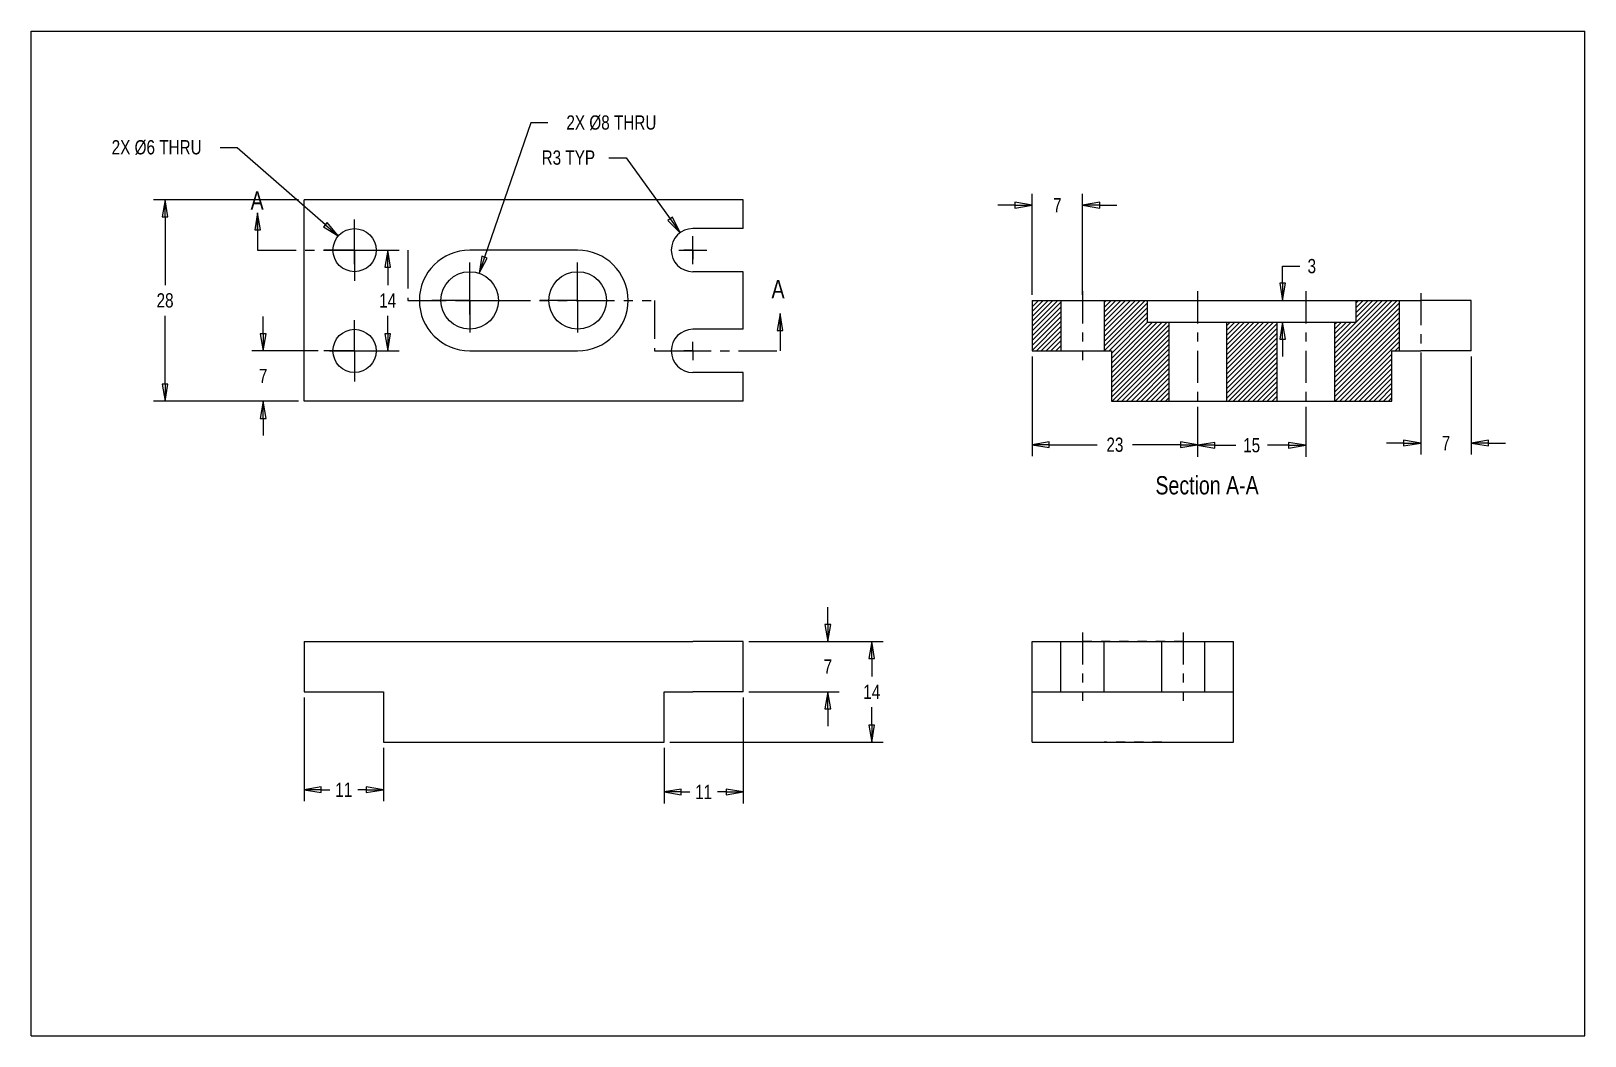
# Model space of a CAD drawing. Header units: inches. Extents: x 0 to 17, y 0 to 11.
import ezdxf

# ---------------------------------------------------------------- set-up
doc = ezdxf.new("R2010")
doc.units = ezdxf.units.IN
doc.header["$LTSCALE"] = 0.935
doc.header["$MEASUREMENT"] = 0
doc.header["$PDMODE"] = 3
doc.header["$PDSIZE"] = 0.3125
for name, pattern in [('CENTER', [0.6, 0.375, -0.075, 0.075, -0.075]), ('HIDDEN', [0.2, 0.1, -0.1]), ('PHANTOM', [0.8, 0.45, -0.05, 0.1, -0.05, 0.1, -0.05])]:
    doc.linetypes.add(name, pattern=pattern)
doc.layers.get('0').update_dxf_attribs({"linetype": 'CONTINUOUS'})
doc.layers.get('Defpoints').update_dxf_attribs({"linetype": 'CONTINUOUS'})
for name, color, linetype in [('02___PRT_ALL_AXES', 7, 'CONTINUOUS'), ('cuttingplane', 7, 'PHANTOM'), ('DEFAULT_2', 8, 'HIDDEN'), ('DEFAULT_3', 7, 'PHANTOM'), ('dims', 10, 'CONTINUOUS'), ('newlines', 7, 'CONTINUOUS')]:
    doc.layers.add(name, color=color, linetype=linetype)
doc.styles.get("Standard").update_dxf_attribs({"font": 'txt', "width": 0.8})
doc.dimstyles.get("Standard").update_dxf_attribs({"dimtxt": 0.15625, "dimasz": 0.1875, "dimexe": 0.125, "dimexo": 0.0625, "dimgap": 0.09, "dimtad": 0, "dimtih": 1, "dimtoh": 1, "dimzin": 4, "dimdsep": 46, "dimtxsty": 'Standard', "dimblk": 'CLOSED', "dimblk1": 'CLOSED', "dimblk2": 'CLOSED', "dimcen": 0.09, "dimadec": 0, "dimazin": 0, "dimtp": 0.01, "dimtm": 0.01, "dimtfac": 1, "dimtofl": 0, "dimtmove": 0, "dimatfit": 3, "dimldrblk": 'CLOSED', "dimfxl": 1, "dimtolj": 1, "dimtzin": 4, "dimarcsym": 0})

# ---------------------------------------------------------------- blocks, each defined once
blk = doc.blocks.new('_CLOSED')
at = {"color": 0, "linetype": 'ByBlock'}
for p, q in [((0, 0), (-1, 0.167)), ((-1, 0.167), (-1, -0.167)), ((-1, -0.167), (0, 0)), ((-1, 0), (0, 0))]:
    blk.add_line(p, q, dxfattribs=at)
blk = doc.blocks.new('*D17')
at = {"layer": 'Defpoints', "color": 0, "transparency": 16777216}
for p in [(2.988, 3.767), (3.854, 3.216), (3.854, 2.695)]:
    blk.add_point(p, dxfattribs=at)
at = {"layer": 'dims', "color": 0, "lineweight": -2, "transparency": 16777216}
for p, q in [((2.988, 3.705), (2.988, 2.57)), ((3.854, 3.153), (3.854, 2.57)), ((3.175, 2.695), (3.269, 2.695)), ((3.667, 2.695), (3.574, 2.695))]:
    blk.add_line(p, q, dxfattribs=at)
at = {"layer": 'dims', "color": 0, "lineweight": -2, "transparency": 16777216, "xscale": 0.1875, "yscale": 0.1875, "zscale": 0.1875, "rotation": 180}
blk.add_blockref('_CLOSED', (2.988, 2.695), dxfattribs=at)
at = {"layer": 'dims', "color": 0, "lineweight": -2, "transparency": 16777216, "xscale": 0.1875, "yscale": 0.1875, "zscale": 0.1875}
blk.add_blockref('_CLOSED', (3.854, 2.695), dxfattribs=at)
at = {"layer": 'dims', "color": 0, "transparency": 16777216, "insert": (3.421, 2.695), "char_height": 0.1562, "attachment_point": 5}
blk.add_mtext('\\A1;11', dxfattribs=at)
blk = doc.blocks.new('*D18')
at = {"layer": 'Defpoints', "color": 0, "transparency": 16777216}
for p in [(7.791, 3.767), (6.925, 3.216), (7.791, 2.671)]:
    blk.add_point(p, dxfattribs=at)
at = {"layer": 'dims', "color": 0, "lineweight": -2, "transparency": 16777216}
for p, q in [((7.791, 3.705), (7.791, 2.546)), ((6.925, 3.153), (6.925, 2.546)), ((7.112, 2.671), (7.206, 2.671)), ((7.604, 2.671), (7.511, 2.671))]:
    blk.add_line(p, q, dxfattribs=at)
at = {"layer": 'dims', "color": 0, "lineweight": -2, "transparency": 16777216, "xscale": 0.1875, "yscale": 0.1875, "zscale": 0.1875, "rotation": 180}
blk.add_blockref('_CLOSED', (6.925, 2.671), dxfattribs=at)
at = {"layer": 'dims', "color": 0, "lineweight": -2, "transparency": 16777216, "xscale": 0.1875, "yscale": 0.1875, "zscale": 0.1875}
blk.add_blockref('_CLOSED', (7.791, 2.671), dxfattribs=at)
at = {"layer": 'dims', "color": 0, "transparency": 16777216, "insert": (7.358, 2.671), "char_height": 0.1562, "attachment_point": 5}
blk.add_mtext('\\A1;11', dxfattribs=at)
blk = doc.blocks.new('*D20')
at = {"layer": 'Defpoints', "color": 0, "transparency": 16777216}
for p in [(7.791, 4.318), (8.717, 4.318), (7.791, 3.767)]:
    blk.add_point(p, dxfattribs=at)
at = {"layer": 'dims', "color": 0, "lineweight": -2, "transparency": 16777216}
for p, q in [((8.717, 4.506), (8.717, 4.693)), ((7.854, 4.318), (8.842, 4.318)), ((7.854, 3.767), (8.842, 3.767)), ((8.717, 3.58), (8.717, 3.392))]:
    blk.add_line(p, q, dxfattribs=at)
at = {"layer": 'dims', "color": 0, "lineweight": -2, "transparency": 16777216, "xscale": 0.1875, "yscale": 0.1875, "zscale": 0.1875}
for p, rotation in [((8.717, 4.318), 270), ((8.717, 3.767), 90)]:
    blk.add_blockref('_CLOSED', p, dxfattribs=dict(at, rotation=rotation))
at = {"layer": 'dims', "color": 0, "transparency": 16777216, "insert": (8.717, 4.043), "char_height": 0.1562, "attachment_point": 5}
blk.add_mtext('\\A1;7', dxfattribs=at)
blk = doc.blocks.new('*D21')
at = {"layer": 'Defpoints', "color": 0, "transparency": 16777216}
for p in [(7.791, 4.318), (9.198, 4.318), (6.925, 3.216)]:
    blk.add_point(p, dxfattribs=at)
at = {"layer": 'dims', "color": 0, "lineweight": -2, "transparency": 16777216}
for p, q in [((7.854, 4.318), (9.323, 4.318)), ((9.198, 4.131), (9.198, 3.935)), ((9.198, 3.403), (9.198, 3.599)), ((6.987, 3.216), (9.323, 3.216))]:
    blk.add_line(p, q, dxfattribs=at)
at = {"layer": 'dims', "color": 0, "lineweight": -2, "transparency": 16777216, "xscale": 0.1875, "yscale": 0.1875, "zscale": 0.1875}
for p, rotation in [((9.198, 4.318), 90), ((9.198, 3.216), 270)]:
    blk.add_blockref('_CLOSED', p, dxfattribs=dict(at, rotation=rotation))
at = {"layer": 'dims', "color": 0, "transparency": 16777216, "insert": (9.198, 3.767), "char_height": 0.1562, "attachment_point": 5}
blk.add_mtext('\\A1;14', dxfattribs=at)
blk = doc.blocks.new('*D22')
at = {"layer": 'Defpoints', "color": 0, "transparency": 16777216}
for p in [(3.203, 7.499), (2.539, 6.948), (2.988, 6.948)]:
    blk.add_point(p, dxfattribs=at)
at = {"layer": 'dims', "color": 0, "lineweight": -2, "transparency": 16777216}
for p, q in [((2.539, 7.687), (2.539, 7.874)), ((3.14, 7.499), (2.414, 7.499)), ((2.925, 6.948), (2.414, 6.948)), ((2.539, 6.761), (2.539, 6.573))]:
    blk.add_line(p, q, dxfattribs=at)
at = {"layer": 'dims', "color": 0, "lineweight": -2, "transparency": 16777216, "xscale": 0.1875, "yscale": 0.1875, "zscale": 0.1875}
for p, rotation in [((2.539, 7.499), 270), ((2.539, 6.948), 90)]:
    blk.add_blockref('_CLOSED', p, dxfattribs=dict(at, rotation=rotation))
at = {"layer": 'dims', "color": 0, "transparency": 16777216, "insert": (2.539, 7.224), "char_height": 0.1562, "attachment_point": 5}
blk.add_mtext('\\A1;7', dxfattribs=at)
blk = doc.blocks.new('*D23')
at = {"layer": 'Defpoints', "color": 0, "transparency": 16777216}
for p in [(3.203, 8.602), (3.203, 7.499), (3.902, 7.499)]:
    blk.add_point(p, dxfattribs=at)
at = {"layer": 'dims', "color": 0, "lineweight": -2, "transparency": 16777216}
for p, q in [((3.265, 8.602), (4.027, 8.602)), ((3.902, 8.414), (3.902, 8.219)), ((3.902, 7.687), (3.902, 7.882)), ((3.265, 7.499), (4.027, 7.499))]:
    blk.add_line(p, q, dxfattribs=at)
at = {"layer": 'dims', "color": 0, "lineweight": -2, "transparency": 16777216, "xscale": 0.1875, "yscale": 0.1875, "zscale": 0.1875}
for p, rotation in [((3.902, 8.602), 90), ((3.902, 7.499), 270)]:
    blk.add_blockref('_CLOSED', p, dxfattribs=dict(at, rotation=rotation))
at = {"layer": 'dims', "color": 0, "transparency": 16777216, "insert": (3.902, 8.051), "char_height": 0.1562, "attachment_point": 5}
blk.add_mtext('\\A1;14', dxfattribs=at)
blk = doc.blocks.new('*D24')
at = {"layer": 'Defpoints', "color": 0, "transparency": 16777216}
for p in [(2.988, 9.153), (1.466, 6.948), (2.988, 6.948)]:
    blk.add_point(p, dxfattribs=at)
at = {"layer": 'dims', "color": 0, "lineweight": -2, "transparency": 16777216}
for p, q in [((2.925, 9.153), (1.341, 9.153)), ((1.466, 8.965), (1.466, 8.219)), ((1.466, 7.136), (1.466, 7.882)), ((2.925, 6.948), (1.341, 6.948))]:
    blk.add_line(p, q, dxfattribs=at)
at = {"layer": 'dims', "color": 0, "lineweight": -2, "transparency": 16777216, "xscale": 0.1875, "yscale": 0.1875, "zscale": 0.1875}
for p, rotation in [((1.466, 9.153), 90), ((1.466, 6.948), 270)]:
    blk.add_blockref('_CLOSED', p, dxfattribs=dict(at, rotation=rotation))
at = {"layer": 'dims', "color": 0, "transparency": 16777216, "insert": (1.466, 8.051), "char_height": 0.1562, "attachment_point": 5}
blk.add_mtext('\\A1;28', dxfattribs=at)
blk = doc.blocks.new('*D29')
at = {"layer": 'Defpoints', "color": 0, "transparency": 16777216}
for p in [(3.361, 8.757), (3.717, 8.446)]:
    blk.add_point(p, dxfattribs=at)
at = {"layer": 'dims', "color": 0, "lineweight": -2, "transparency": 16777216}
for p, q in [((2.068, 9.725), (2.256, 9.725)), ((2.256, 9.725), (3.22, 8.881)), ((3.539, 8.449), (3.539, 8.755)), ((3.386, 8.602), (3.692, 8.602))]:
    blk.add_line(p, q, dxfattribs=at)
at = {"layer": 'dims', "color": 0, "lineweight": -2, "transparency": 16777216, "xscale": 0.1875, "yscale": 0.1875, "zscale": 0.1875, "rotation": 318.8170058755501}
blk.add_blockref('_CLOSED', (3.361, 8.757), dxfattribs=at)
at = {"layer": 'dims', "color": 0, "transparency": 16777216, "insert": (1.374, 9.725), "char_height": 0.15625, "attachment_point": 5}
blk.add_mtext('\\A1;2X %%C6 THRU', dxfattribs=at)
blk = doc.blocks.new('*D30')
at = {"layer": 'Defpoints', "color": 0, "transparency": 16777216}
for p in [(4.901, 8.348), (4.697, 7.753)]:
    blk.add_point(p, dxfattribs=at)
at = {"layer": 'dims', "color": 0, "lineweight": -2, "transparency": 16777216}
for p, q in [((5.468, 9.996), (4.962, 8.526)), ((5.655, 9.996), (5.468, 9.996)), ((4.799, 7.898), (4.799, 8.204)), ((4.646, 8.051), (4.952, 8.051))]:
    blk.add_line(p, q, dxfattribs=at)
at = {"layer": 'dims', "color": 0, "lineweight": -2, "transparency": 16777216, "xscale": 0.1875, "yscale": 0.1875, "zscale": 0.1875, "rotation": 251.0291521858558}
blk.add_blockref('_CLOSED', (4.901, 8.348), dxfattribs=at)
at = {"layer": 'dims', "color": 0, "transparency": 16777216, "insert": (6.349, 9.996), "char_height": 0.15625, "attachment_point": 5}
blk.add_mtext('\\A1;2X %%c8 THRU', dxfattribs=at)
blk = doc.blocks.new('*D31')
at = {"layer": 'Defpoints', "color": 0, "transparency": 16777216}
for p in [(7.102, 8.793), (7.24, 8.602)]:
    blk.add_point(p, dxfattribs=at)
at = {"layer": 'dims', "color": 0, "lineweight": -2, "transparency": 16777216}
for p, q in [((6.322, 9.614), (6.51, 9.614)), ((6.51, 9.614), (6.992, 8.945)), ((7.24, 8.449), (7.24, 8.755)), ((7.087, 8.602), (7.393, 8.602))]:
    blk.add_line(p, q, dxfattribs=at)
at = {"layer": 'dims', "color": 0, "lineweight": -2, "transparency": 16777216, "xscale": 0.1875, "yscale": 0.1875, "zscale": 0.1875, "rotation": 305.8137186108625}
blk.add_blockref('_CLOSED', (7.102, 8.793), dxfattribs=at)
at = {"layer": 'dims', "color": 0, "transparency": 16777216, "insert": (5.878, 9.614), "char_height": 0.1562, "attachment_point": 5}
blk.add_mtext('\\A1;R3 TYP', dxfattribs=at)
blk = doc.blocks.new('*D33')
at = {"layer": 'Defpoints', "color": 0, "transparency": 16777216}
for p in [(11.504, 9.094), (10.952, 8.051), (11.504, 8.051)]:
    blk.add_point(p, dxfattribs=at)
at = {"layer": 'dims', "color": 0, "lineweight": -2, "transparency": 16777216}
for p, q in [((10.952, 8.113), (10.952, 9.219)), ((11.504, 8.113), (11.504, 9.219)), ((10.765, 9.094), (10.577, 9.094)), ((11.691, 9.094), (11.879, 9.094))]:
    blk.add_line(p, q, dxfattribs=at)
at = {"layer": 'dims', "color": 0, "lineweight": -2, "transparency": 16777216, "xscale": 0.1875, "yscale": 0.1875, "zscale": 0.1875}
blk.add_blockref('_CLOSED', (10.952, 9.094), dxfattribs=at)
at = {"layer": 'dims', "color": 0, "lineweight": -2, "transparency": 16777216, "xscale": 0.1875, "yscale": 0.1875, "zscale": 0.1875, "rotation": 180}
blk.add_blockref('_CLOSED', (11.504, 9.094), dxfattribs=at)
at = {"layer": 'dims', "color": 0, "transparency": 16777216, "insert": (11.228, 9.094), "char_height": 0.1562, "attachment_point": 5}
blk.add_mtext('\\A1;7', dxfattribs=at)
blk = doc.blocks.new('*D34')
at = {"layer": 'Defpoints', "color": 0, "transparency": 16777216}
for p in [(10.952, 7.499), (12.763, 6.948), (12.763, 6.471)]:
    blk.add_point(p, dxfattribs=at)
at = {"layer": 'dims', "color": 0, "lineweight": -2, "transparency": 16777216}
for p, q in [((10.952, 7.437), (10.952, 6.346)), ((12.763, 6.886), (12.763, 6.346)), ((11.14, 6.471), (11.664, 6.471)), ((12.576, 6.471), (12.052, 6.471))]:
    blk.add_line(p, q, dxfattribs=at)
at = {"layer": 'dims', "color": 0, "lineweight": -2, "transparency": 16777216, "xscale": 0.1875, "yscale": 0.1875, "zscale": 0.1875, "rotation": 180}
blk.add_blockref('_CLOSED', (10.952, 6.471), dxfattribs=at)
at = {"layer": 'dims', "color": 0, "lineweight": -2, "transparency": 16777216, "xscale": 0.1875, "yscale": 0.1875, "zscale": 0.1875}
blk.add_blockref('_CLOSED', (12.763, 6.471), dxfattribs=at)
at = {"layer": 'dims', "color": 0, "transparency": 16777216, "insert": (11.858, 6.471), "char_height": 0.1562, "attachment_point": 5}
blk.add_mtext('\\A1;23', dxfattribs=at)
blk = doc.blocks.new('*D35')
at = {"layer": 'Defpoints', "color": 0, "transparency": 16777216}
for p in [(12.763, 6.948), (13.945, 6.948), (13.945, 6.466)]:
    blk.add_point(p, dxfattribs=at)
at = {"layer": 'dims', "color": 0, "lineweight": -2, "transparency": 16777216}
for p, q in [((12.763, 6.886), (12.763, 6.341)), ((13.945, 6.886), (13.945, 6.341)), ((12.951, 6.466), (13.181, 6.466)), ((13.757, 6.466), (13.527, 6.466))]:
    blk.add_line(p, q, dxfattribs=at)
at = {"layer": 'dims', "color": 0, "lineweight": -2, "transparency": 16777216, "xscale": 0.1875, "yscale": 0.1875, "zscale": 0.1875, "rotation": 180}
blk.add_blockref('_CLOSED', (12.763, 6.466), dxfattribs=at)
at = {"layer": 'dims', "color": 0, "lineweight": -2, "transparency": 16777216, "xscale": 0.1875, "yscale": 0.1875, "zscale": 0.1875}
blk.add_blockref('_CLOSED', (13.945, 6.466), dxfattribs=at)
at = {"layer": 'dims', "color": 0, "transparency": 16777216, "insert": (13.354, 6.466), "char_height": 0.1562, "attachment_point": 5}
blk.add_mtext('\\A1;15', dxfattribs=at)
blk = doc.blocks.new('*D36')
at = {"layer": 'Defpoints', "color": 0, "transparency": 16777216}
for p in [(15.204, 7.499), (15.756, 7.499), (15.756, 6.49)]:
    blk.add_point(p, dxfattribs=at)
at = {"layer": 'dims', "color": 0, "lineweight": -2, "transparency": 16777216}
for p, q in [((15.204, 7.437), (15.204, 6.365)), ((15.756, 7.437), (15.756, 6.365)), ((15.017, 6.49), (14.829, 6.49)), ((15.943, 6.49), (16.131, 6.49))]:
    blk.add_line(p, q, dxfattribs=at)
at = {"layer": 'dims', "color": 0, "lineweight": -2, "transparency": 16777216, "xscale": 0.1875, "yscale": 0.1875, "zscale": 0.1875}
blk.add_blockref('_CLOSED', (15.204, 6.49), dxfattribs=at)
at = {"layer": 'dims', "color": 0, "lineweight": -2, "transparency": 16777216, "xscale": 0.1875, "yscale": 0.1875, "zscale": 0.1875, "rotation": 180}
blk.add_blockref('_CLOSED', (15.756, 6.49), dxfattribs=at)
at = {"layer": 'dims', "color": 0, "transparency": 16777216, "insert": (15.48, 6.49), "char_height": 0.1562, "attachment_point": 5}
blk.add_mtext('\\A1;7', dxfattribs=at)
blk = doc.blocks.new('*D38')
at = {"layer": 'Defpoints', "color": 0, "transparency": 16777216}
for p in [(13.63, 8.051), (13.693, 8.051), (13.63, 7.814)]:
    blk.add_point(p, dxfattribs=at)
at = {"layer": 'dims', "color": 0, "lineweight": -2, "transparency": 16777216}
for p, q in [((13.693, 8.238), (13.693, 8.426)), ((13.693, 8.426), (13.88, 8.426)), ((13.692, 8.051), (13.818, 8.051)), ((13.692, 7.814), (13.818, 7.814)), ((13.693, 7.627), (13.693, 7.439))]:
    blk.add_line(p, q, dxfattribs=at)
at = {"layer": 'dims', "color": 0, "lineweight": -2, "transparency": 16777216, "xscale": 0.1875, "yscale": 0.1875, "zscale": 0.1875}
for p, rotation in [((13.693, 8.051), 270), ((13.693, 7.814), 90)]:
    blk.add_blockref('_CLOSED', p, dxfattribs=dict(at, rotation=rotation))
at = {"layer": 'dims', "color": 0, "transparency": 16777216, "insert": (14.012, 8.426), "char_height": 0.1562, "attachment_point": 5}
blk.add_mtext('\\A1;3', dxfattribs=at)

msp = doc.modelspace()

# ---------------------------------------------------------------- hatches: boundary and pattern name
h = msp.add_hatch()
h.set_pattern_fill('ANSI31', color=256, scale=0.3)
h.paths.add_polyline_path([(11.267, 8.051), (10.952, 8.051), (10.952, 7.499), (11.267, 7.499)])
h.paths.add_polyline_path([(12.449, 7.814), (12.212, 7.814), (12.212, 8.051), (11.74, 8.051), (11.74, 7.499), (11.819, 7.499), (11.819, 6.948), (12.449, 6.948)])
h.paths.add_polyline_path([(13.63, 7.814), (13.078, 7.814), (13.078, 6.948), (13.63, 6.948)])
h.paths.add_polyline_path([(14.968, 8.051), (14.496, 8.051), (14.496, 7.814), (14.26, 7.814), (14.26, 6.948), (14.889, 6.948), (14.889, 7.499), (14.968, 7.499)])

# ---------------------------------------------------------------- linework, layer by layer
at = {"color": 7, "linetype": 'Continuous'}
for p, q in [((0, 0), (0, 11)), ((0, 11), (17, 11)), ((17, 0), (17, 11)), ((2.988, 6.948), (2.988, 9.153)), ((7.791, 9.153), (2.988, 9.153)), ((5.98, 8.602), (4.799, 8.602)), ((10.952, 8.051), (10.952, 7.499)), ((10.952, 8.051), (15.204, 8.051)), ((4.799, 7.499), (5.98, 7.499)), ((10.952, 7.499), (11.819, 7.499)), ((11.819, 7.499), (11.819, 6.948)), ((14.889, 7.499), (15.204, 7.499)), ((14.889, 6.948), (14.889, 7.499)), ((7.791, 6.948), (2.988, 6.948)), ((11.819, 6.948), (14.889, 6.948)), ((2.988, 4.318), (2.988, 3.767)), ((2.988, 4.318), (7.24, 4.318)), ((10.952, 3.216), (10.952, 4.318)), ((13.157, 3.216), (13.157, 4.318)), ((2.988, 3.767), (3.854, 3.767)), ((3.854, 3.767), (3.854, 3.216)), ((6.925, 3.767), (7.24, 3.767)), ((6.925, 3.216), (6.925, 3.767)), ((3.854, 3.216), (6.925, 3.216)), ((10.952, 3.216), (13.157, 3.216)), ((0, 0), (17, 0))]:
    msp.add_line(p, q, dxfattribs=at)
for p, q in [((11.267, 8.051), (11.267, 7.499)), ((11.74, 8.051), (11.74, 7.499)), ((12.212, 8.051), (12.212, 7.814)), ((14.496, 7.814), (14.496, 8.051)), ((14.968, 8.051), (14.968, 7.499)), ((12.212, 7.814), (12.449, 7.814)), ((12.449, 7.814), (12.449, 6.948)), ((12.449, 7.814), (14.26, 7.814)), ((13.078, 7.814), (13.078, 6.948)), ((13.078, 7.814), (13.63, 7.814)), ((13.63, 7.814), (13.63, 6.948)), ((14.26, 7.814), (14.26, 6.948)), ((14.26, 7.814), (14.496, 7.814))]:
    msp.add_line(p, q)
for centre, start, end in [((4.799, 8.051), 90, 270), ((5.98, 8.051), 270, 90)]:
    msp.add_arc(centre, 0.551, start, end, dxfattribs=at)
at = {"layer": '02___PRT_ALL_AXES', "color": 7, "linetype": 'Continuous'}
for p, q in [((7.791, 8.838), (7.791, 9.153)), ((7.791, 8.838), (7.24, 8.838)), ((7.791, 8.366), (7.24, 8.366)), ((7.791, 7.736), (7.791, 8.366)), ((15.756, 8.051), (15.204, 8.051)), ((15.756, 7.499), (15.756, 8.051)), ((7.791, 7.736), (7.24, 7.736)), ((15.756, 7.499), (15.204, 7.499)), ((7.791, 7.263), (7.24, 7.263)), ((7.791, 6.948), (7.791, 7.263)), ((7.791, 4.318), (7.24, 4.318)), ((7.791, 3.767), (7.791, 4.318)), ((10.952, 4.318), (13.157, 4.318)), ((11.267, 3.767), (11.267, 4.318)), ((11.74, 3.767), (11.74, 4.318)), ((12.37, 3.767), (12.37, 4.318)), ((12.842, 3.767), (12.842, 4.318)), ((7.791, 3.767), (7.24, 3.767)), ((10.952, 3.767), (13.157, 3.767))]:
    msp.add_line(p, q, dxfattribs=at)
at = {"layer": '02___PRT_ALL_AXES', "color": 7, "linetype": 'CENTER'}
for p, q in [((3.539, 8.602), (3.539, 8.938)), ((7.24, 8.602), (7.24, 8.702)), ((3.539, 8.602), (3.203, 8.602)), ((3.539, 8.602), (3.539, 8.266)), ((3.539, 8.602), (3.875, 8.602)), ((7.24, 8.602), (7.14, 8.602)), ((7.24, 8.602), (7.34, 8.602)), ((7.24, 8.602), (7.24, 8.502)), ((4.799, 8.151), (4.799, 8.466)), ((5.98, 8.151), (5.98, 8.466)), ((4.699, 8.051), (4.384, 8.051)), ((4.799, 8.051), (4.699, 8.051)), ((4.799, 8.051), (4.799, 8.151)), ((4.799, 8.051), (4.799, 7.636)), ((4.799, 8.051), (5.214, 8.051)), ((5.88, 8.051), (5.565, 8.051)), ((5.98, 8.051), (5.88, 8.051)), ((5.98, 8.051), (5.98, 8.151)), ((5.98, 8.051), (6.395, 8.051)), ((5.98, 8.051), (5.98, 7.636)), ((11.504, 8.151), (11.504, 7.399)), ((12.763, 8.151), (12.763, 6.848)), ((13.945, 8.151), (13.945, 6.848)), ((15.204, 8.131), (15.204, 7.399)), ((3.539, 7.499), (3.539, 7.836)), ((3.539, 7.499), (3.203, 7.499)), ((3.539, 7.499), (3.539, 7.163)), ((3.539, 7.499), (3.875, 7.499)), ((7.24, 7.499), (7.14, 7.499)), ((7.24, 7.499), (7.24, 7.599)), ((7.24, 7.499), (7.34, 7.499)), ((7.24, 7.499), (7.24, 7.399)), ((11.504, 4.418), (11.504, 3.667)), ((12.606, 4.418), (12.606, 3.667))]:
    msp.add_line(p, q, dxfattribs=at)
at = {"layer": '02___PRT_ALL_AXES', "color": 8, "linetype": 'HIDDEN'}
msp.add_line((12.37, 3.216), (11.74, 3.216), dxfattribs=at)
at = {"layer": '02___PRT_ALL_AXES', "color": 7, "linetype": 'Continuous'}
for centre, radius in [((3.539, 8.602), 0.236), ((4.799, 8.051), 0.315), ((5.98, 8.051), 0.315), ((3.539, 7.499), 0.236)]:
    msp.add_circle(centre, radius, dxfattribs=at)
for centre in [(7.24, 8.602), (7.24, 7.499)]:
    msp.add_arc(centre, 0.236, 90, 270, dxfattribs=at)
at = {"layer": 'cuttingplane'}
for p, q in [((2.479, 8.602), (4.122, 8.602)), ((4.122, 8.602), (4.122, 8.051)), ((4.122, 8.051), (6.819, 8.051)), ((6.819, 8.051), (6.819, 7.499)), ((6.819, 7.499), (8.206, 7.499))]:
    msp.add_line(p, q, dxfattribs=at)
at = {"layer": 'DEFAULT_2', "color": 8, "linetype": 'HIDDEN'}
for p, q in [((12.606, 4.318), (11.504, 4.318)), ((10.952, 3.767), (13.157, 3.767))]:
    msp.add_line(p, q, dxfattribs=at)
at = {"layer": 'DEFAULT_3', "color": 7, "linetype": 'PHANTOM'}
for p, q in [((12.763, 8.051), (12.763, 7.814)), ((13.945, 8.051), (13.945, 7.814))]:
    msp.add_line(p, q, dxfattribs=at)

# ---------------------------------------------------------------- texts
at = {"layer": 'cuttingplane', "char_height": 0.2, "attachment_point": 1}
for width, insert in [(0.17479, (2.402, 9.245)), (0.42903, (8.101, 8.276))]:
    msp.add_mtext_dynamic_manual_height_columns('A', width=width, gutter_width=1, heights=[0], dxfattribs=dict(at, insert=insert))
at = {"layer": 'newlines', "insert": (12.301, 6.128), "char_height": 0.2, "attachment_point": 1}
msp.add_mtext_dynamic_manual_height_columns('Section A-A', width=2.84355, gutter_width=1, heights=[0], dxfattribs=at)

# ---------------------------------------------------------------- dimensions: what is measured, and where the dimension line sits
at = {"layer": 'dims'}
for p1, p2, override, picture, middle in [((4.697, 7.753), (4.901, 8.348), {"dimdec": 0, "dimlfac": 12.7, "dimzin": 0, "dimpost": '2X %%c<> THRU', "dimcen": 0.153, "dimtp": 0, "dimtm": 0, "dimtdec": 0, "dimtzin": 0}, '*D30', (6.349, 9.996)), ((3.717, 8.446), (3.361, 8.757), {"dimdec": 0, "dimlfac": 12.7, "dimzin": 0, "dimpost": '2X %%C<> THRU', "dimcen": 0.153, "dimtp": 0, "dimtm": 0, "dimtdec": 0, "dimtzin": 0}, '*D29', (1.374, 9.725))]:
    dim = msp.add_diameter_dim_2p(p1=p1, p2=p2, dimstyle='Standard', override=override, dxfattribs=at)
    dim.commit()
    dim.dimension.update_dxf_attribs({"geometry": picture, "text_midpoint": middle, "dimtype": 163})
dim = msp.add_radius_dim(center=(7.24, 8.602), mpoint=(7.102, 8.793), dimstyle='Standard', override={"dimdec": 0, "dimlfac": 12.7, "dimzin": 0, "dimpost": ' TYP', "dimcen": 0.153, "dimtp": 0, "dimtm": 0, "dimtdec": 0, "dimtzin": 0}, dxfattribs=at)
dim.commit()
dim.dimension.update_dxf_attribs({"geometry": '*D31', "text_midpoint": (5.878, 9.614), "dimtype": 164})
for base, p1, p2, picture, middle in [((11.504, 9.094), (10.952, 8.051), (11.504, 8.051), '*D33', (11.228, 9.094)), ((12.763, 6.471), (10.952, 7.499), (12.763, 6.948), '*D34', (11.858, 6.471)), ((15.756, 6.49), (15.204, 7.499), (15.756, 7.499), '*D36', (15.48, 6.49)), ((13.945, 6.466), (12.763, 6.948), (13.945, 6.948), '*D35', (13.354, 6.466)), ((3.854, 2.695), (2.988, 3.767), (3.854, 3.216), '*D17', (3.421, 2.695)), ((7.791, 2.671), (6.925, 3.216), (7.791, 3.767), '*D18', (7.358, 2.671))]:
    dim = msp.add_linear_dim(base=base, p1=p1, p2=p2, dimstyle='Standard', override={"dimdec": 0, "dimlfac": 12.7, "dimzin": 0, "dimcen": 0.153, "dimtp": 0, "dimtm": 0, "dimtdec": 0, "dimtzin": 0}, dxfattribs=at)
    dim.commit()
    dim.dimension.update_dxf_attribs({"geometry": picture, "text_midpoint": middle})
for base, p1, p2, picture, middle in [((1.466, 6.948), (2.988, 9.153), (2.988, 6.948), '*D24', (1.466, 8.051)), ((13.693, 8.051), (13.63, 7.814), (13.63, 8.051), '*D38', (14.012, 8.426)), ((2.539, 6.948), (3.203, 7.499), (2.988, 6.948), '*D22', (2.539, 7.224)), ((8.717, 4.318), (7.791, 3.767), (7.791, 4.318), '*D20', (8.717, 4.043)), ((9.198, 4.318), (6.925, 3.216), (7.791, 4.318), '*D21', (9.198, 3.767))]:
    dim = msp.add_linear_dim(base=base, p1=p1, p2=p2, angle=90, dimstyle='Standard', override={"dimdec": 0, "dimlfac": 12.7, "dimzin": 0, "dimcen": 0.153, "dimtp": 0, "dimtm": 0, "dimtdec": 0, "dimtzin": 0}, dxfattribs=at)
    dim.commit()
    dim.dimension.update_dxf_attribs({"geometry": picture, "text_midpoint": middle})
dim = msp.add_linear_dim(base=(3.902, 7.499), p1=(3.203, 8.602), p2=(3.203, 7.499), angle=90, dimstyle='Standard', override={"dimdec": 0, "dimlfac": 12.7, "dimzin": 0, "dimcen": 0.153, "dimtp": 0, "dimtm": 0, "dimtdec": 0, "dimtzin": 0}, dxfattribs=at)
dim.commit()
dim.dimension.update_dxf_attribs({"geometry": '*D23', "text_midpoint": (3.902, 8.051), "dimtype": 160})

# ---------------------------------------------------------------- leaders
at = {"layer": 'cuttingplane'}
for points in [[(2.479, 9.012), (2.479, 8.602)], [(8.194, 7.909), (8.194, 7.499)]]:
    msp.add_leader(points, dimstyle='Standard', override={"dimgap": 0.09, "dimtad": 0, "dimdec": 0, "dimlfac": 12.7, "dimzin": 0, "dimcen": 0.153, "dimtp": 0, "dimtm": 0, "dimtdec": 0, "dimtzin": 0}, dxfattribs=at)

doc.saveas('drawing.dxf')
